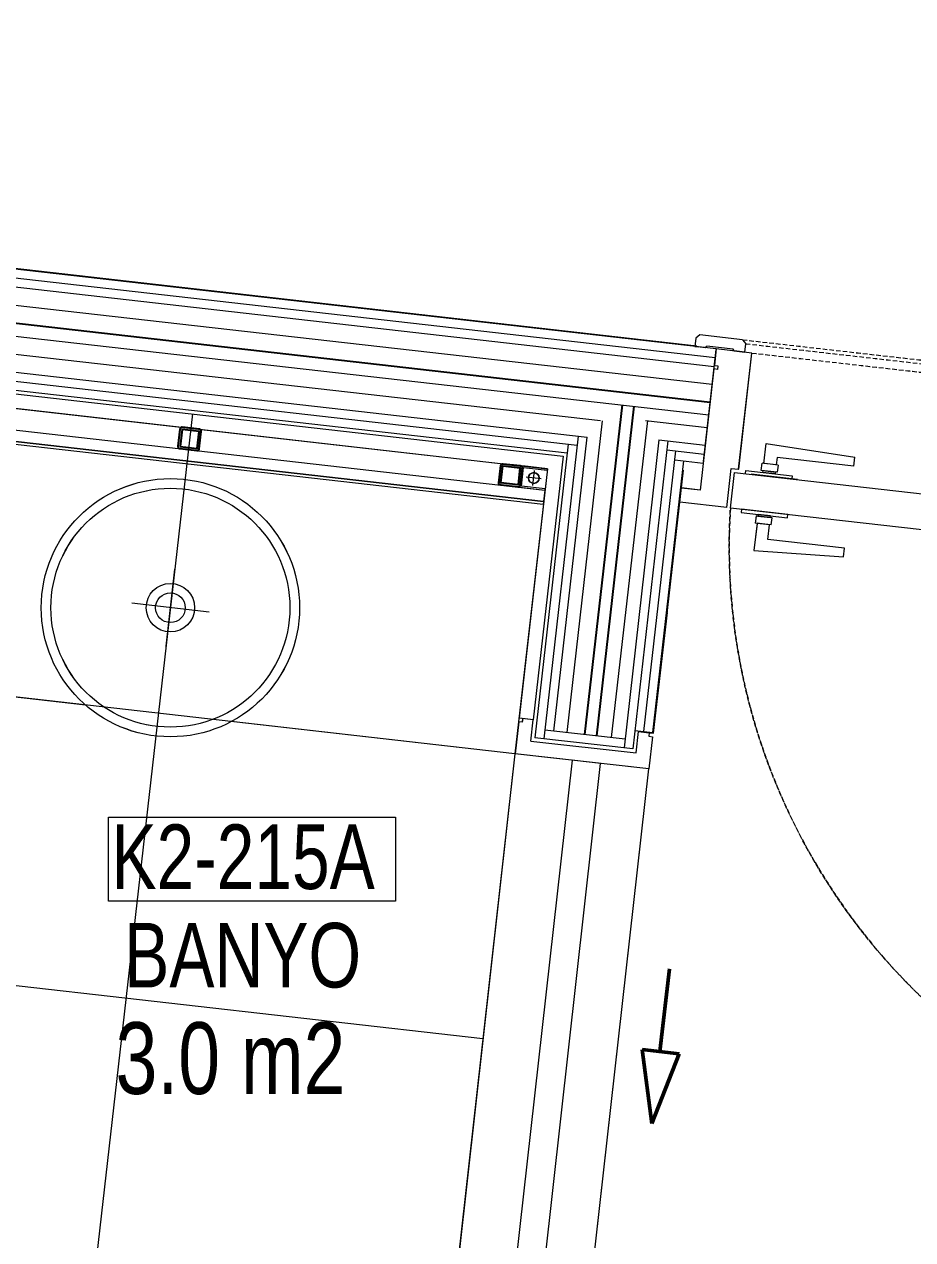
# Model space of a CAD drawing. Header units: millimetres. Extents: x 26282 to 30760, y 1404 to 4574.
# Drawn here: x 29601.8 to 29725.6, y 3844.7 to 4014.1 of the extents above; entities that cross this region are included whole.
import ezdxf

# ---------------------------------------------------------------- set-up
doc = ezdxf.new("R2010")
doc.units = ezdxf.units.MM
doc.header["$LTSCALE"] = 0.25
doc.linetypes.add('01-2BASEMENT$0$HIDDEN', pattern=[0.375, 0.25, -0.125])
doc.linetypes.add('HIDDEN', pattern=[0.375, 0.25, -0.125])
for name, color, linetype, lineweight in [('(YP-ZC) A-FURNITURE', 33, 'Continuous', 20), ('(YP-ZC) A-LW13', 148, 'Continuous', 13), ('(YP-ZC) A-SANITARY', 120, 'Continuous', 20), ('AB-DUV', 4, 'Continuous', 50), ('DOOR HANDLE (3RDF)', 17, 'Continuous', 15), ('DOOR-INT (3RDF)', 157, 'Continuous', 15), ('FLOOR_MARBLE (3RDF)', 67, 'Continuous', 13), ('FURNITURE (3RDF)', 43, 'Continuous', 20), ('GYPSIUM BOARD (3RDF)', 97, 'Continuous', 20), ('HIDDEN (3RDF)', 145, 'HIDDEN', 13), ('ID-ALCIPAN', 124, 'Continuous', 20), ('ID-HATCH', 252, 'Continuous', 18), ('LIGHTENING FIXTURE (3RDF)', 50, 'Continuous', 20), ('METAL PROFILE (3RDF)', 251, 'Continuous', 18), ('MIRROR (3RDF)', 150, 'Continuous', 9), ('STAINLESS (3RDF)', 95, 'Continuous', 15), ('TEXT-GNRL (3RDF)', 254, 'Continuous', 15), ('WALL CLADDING (3RDF)', 43, 'Continuous', 13), ('WALLPAPER (3RDF)', 63, 'Continuous', 13), ('WOOD (3RDF)', 45, 'Continuous', 15)]:
    doc.layers.add(name, color=color, linetype=linetype, lineweight=lineweight)
doc.layers.add('ID-PROFIL', color=145, linetype='Continuous')
doc.layers.add('WALL COVERING_MARBLE (3RDF)', color=246, linetype='Continuous')
doc.styles.add('M-IKI-50', font='arial.ttf', dxfattribs={"width": 0.75, "height": 10})
doc.styles.add('M-UC-50', font='arial.ttf', dxfattribs={"width": 0.75, "height": 15})
doc.linetypes.add('BATTING', pattern='A,0.0001,-0.1,[134,ltypeshp.shx,S=0.1,R=0,X=-0.1,Y=0],-0.2,[134,ltypeshp.shx,S=0.1,R=180,X=0.1,Y=0],-0.1', length=0.4001)

# ---------------------------------------------------------------- blocks, each defined once
blk = doc.blocks.new('A$C6BA37630')
for p, q in [((200, 260.2), (200, 139.8)), ((139.8, 200), (260.2, 200))]:
    blk.add_line(p, q)
for radius in [200, 185, 37.5, 23]:
    blk.add_circle((200, 200), radius)
blk = doc.blocks.new('40x40 profil')
at = {"layer": 'ID-PROFIL'}
h = blk.add_hatch(color=256, dxfattribs=at)
h.paths.add_polyline_path([(1.6, 4), (-1.6, 4, 0.414214), (-2, 3.6), (-2, 0.4, 0.414214), (-1.6, 0), (1.6, 0, 0.414214), (2, 0.4), (2, 3.6, 0.414214)])
h.paths.add_polyline_path([(1.6, 3.6), (-1.6, 3.6), (-1.6, 0.4), (1.6, 0.4)], flags=16)
blk.add_lwpolyline([(1.6, 4), (-1.6, 4, 0.414214), (-2, 3.6), (-2, 0.4, 0.414214), (-1.6, 0), (1.6, 0, 0.414214), (2, 0.4), (2, 3.6, 0.414214)], format="xyb", close=True, dxfattribs=at)
blk.add_lwpolyline([(1.6, 3.6), (-1.6, 3.6), (-1.6, 0.4), (1.6, 0.4)], close=True, dxfattribs=at)
blk = doc.blocks.new('BANYOTEZGAH-214-215')
at = {"layer": '(YP-ZC) A-FURNITURE', "elevation": 0}
blk.add_lwpolyline([(3.18, 39.78), (3.18, 0), (43.18, 0), (43.18, 100), (3.18, 100), (3.18, 60.22)], dxfattribs=at)
at = {"layer": 'LIGHTENING FIXTURE (3RDF)'}
for p, q in [((41.68, 99.32, 0), (41.68, 97.22, 0)), ((40.63, 98.27, 0), (42.73, 98.27, 0)), ((40.63, 1.73, 0), (42.73, 1.73, 0)), ((41.68, 0.68, 0), (41.68, 2.78, 0))]:
    blk.add_line(p, q, dxfattribs=at)
for centre in [(41.68, 98.27, 0), (41.68, 1.73, 0)]:
    blk.add_circle(centre, 0.75, dxfattribs=at)
at = {"layer": 'MIRROR (3RDF)', "elevation": 0}
blk.add_lwpolyline([(38.18, 0), (38.58, 0), (38.58, 100), (38.18, 100)], close=True, dxfattribs=at)
at = {"layer": 'MIRROR (3RDF)', "color": 8, "extrusion": (-3.12201e-07, 1.27097e-10, 1), "elevation": 0}
blk.add_lwpolyline([(40.38, 96.7), (42.98, 96.7), (42.98, 100), (43.18, 100), (43.18, 96.5), (40.18, 96.5), (40.18, 100), (40.38, 100)], close=True, dxfattribs=at)
at = {"layer": 'MIRROR (3RDF)', "color": 8, "extrusion": (-3.12201e-07, -1.27097e-10, 1), "elevation": 0}
blk.add_lwpolyline([(40.38, 3.3), (42.98, 3.3), (42.98, 0), (43.18, 0), (43.18, 3.5), (40.18, 3.5), (40.18, 0), (40.38, 0)], close=True, dxfattribs=at)
at = {"layer": 'WALL CLADDING (3RDF)', "elevation": 0}
blk.add_lwpolyline([(38.58, 0), (40.18, 0), (40.18, 100), (38.58, 100)], close=True, dxfattribs=at)
at = {"layer": '(YP-ZC) A-SANITARY', "extrusion": (0, 4.79947e-07, -1), "xscale": 0.0900000000000004, "yscale": 0.0900000000000004, "zscale": -0.0900000000000004, "rotation": 270}
blk.add_blockref('A$C6BA37630', (-36, 68, 0), dxfattribs=at)
at = {"layer": 'METAL PROFILE (3RDF)', "xscale": 0.7499999999863942, "yscale": 0.7499999999863942, "zscale": 0.7499999999863942, "rotation": 90}
blk.add_blockref('40x40 profil', (43.18, 95, 0), dxfattribs=at)
at = {"layer": 'METAL PROFILE (3RDF)', "extrusion": (0, 0, -1), "xscale": 0.7499999999863942, "yscale": 0.7499999999863942, "zscale": -0.7499999999863942, "rotation": 270}
for p in [(-43.18, 50, 0), (-43.18, 5, 0)]:
    blk.add_blockref('40x40 profil', p, dxfattribs=at)
blk = doc.blocks.new('KAPI-07')
at = {"color": 252}
for p, q in [((-72.48, 13.51, 0), (-78.98, 13.51, 0)), ((-71.69, 8.51, 0), (-78.19, 8.51, 0))]:
    blk.add_line(p, q, dxfattribs=at)
at = {"color": 252, "linetype": '01-2BASEMENT$0$HIDDEN', "lineweight": 0, "ltscale": 4, "elevation": 0}
blk.add_lwpolyline([(0.5, 14.5), (0.5, 95.5), (-4, 95.5), (-4, 14.5)], close=True, dxfattribs=at)
blk.add_lwpolyline([(0.5, 14.5), (0.5, 95.5), (-4, 95.5), (-4, 14.5)], close=True, dxfattribs=at)
at = {"color": 252, "linetype": 'HIDDEN', "ltscale": 10}
blk.add_arc((6.48, 9, 0), 87.13, 96.9111, 177.032, dxfattribs=at)
at = {"layer": 'DOOR HANDLE (3RDF)', "color": 252}
for p, q in [((-76.61, 15.21, 0), (-76.61, 19.01, 0)), ((-76.61, 19.01, 0), (-64.11, 18.51, 0)), ((-64.11, 17.26, 0), (-74.86, 17.26, 0)), ((-74.86, 17.26, 0), (-74.86, 15.21, 0)), ((-64.11, 18.51, 0), (-64.11, 17.26, 0)), ((-78.98, 13.51, 0), (-78.98, 13.96, 0)), ((-78.98, 13.96, 0), (-72.48, 13.96, 0)), ((-74.61, 15.21, 0), (-76.86, 15.21, 0)), ((-74.86, 15.21, 0), (-76.61, 15.21, 0)), ((-72.48, 13.96, 0), (-72.48, 13.51, 0)), ((-78.98, 8.51, 0), (-78.98, 8.06, 0)), ((-72.48, 8.06, 0), (-72.48, 8.51, 0)), ((-78.98, 8.06, 0), (-72.48, 8.06, 0)), ((-74.61, 6.81, 0), (-76.86, 6.81, 0)), ((-76.61, 6.81, 0), (-76.61, 4.01, 0)), ((-74.86, 6.81, 0), (-76.61, 6.81, 0)), ((-74.86, 5.76, 0), (-74.86, 6.81, 0)), ((-64.11, 5.76, 0), (-74.86, 5.76, 0)), ((-64.11, 5.76, 0), (-64.11, 4.51, 0)), ((-76.61, 4.01, 0), (-64.11, 4.51, 0))]:
    blk.add_line(p, q, dxfattribs=at)
at = {"layer": 'DOOR HANDLE (3RDF)', "color": 252, "elevation": 0}
for points in [[(-74.61, 15.21), (-74.61, 14.21), (-76.86, 14.21), (-76.86, 15.21)], [(-74.61, 6.81), (-74.61, 7.81), (-76.86, 7.81), (-76.86, 6.81)]]:
    blk.add_lwpolyline(points, dxfattribs=at)
for points in [[(-76.61, 13.96), (-76.61, 14.21), (-74.86, 14.21), (-74.86, 13.96)], [(-76.61, 8.06), (-76.61, 7.81), (-74.86, 7.81), (-74.86, 8.06)]]:
    blk.add_lwpolyline(points, close=True, dxfattribs=at)
at = {"layer": 'GYPSIUM BOARD (3RDF)', "ltscale": 0.25, "elevation": 0}
for points in [[(-85, 7.51), (-85, -8.2)], [(5, 7.51), (5, -8.3)]]:
    blk.add_lwpolyline(points, dxfattribs=at)
at = {"layer": 'HIDDEN (3RDF)', "ltscale": 10, "elevation": 0}
for points in [[(-80, -8.3), (0, -8.3)], [(-81.5, -9.99), (1.5, -9.99)], [(-81, -9.49), (1, -9.49)]]:
    blk.add_lwpolyline(points, dxfattribs=at)
at = {"layer": 'STAINLESS (3RDF)'}
for p, q in [((-0.11, 14.2, 0), (-0.11, 13.51, 0)), ((0.75, 14.2, 0), (0.75, 13.51, 0))]:
    blk.add_line(p, q, dxfattribs=at)
for radius in [0.47, 0.38]:
    blk.add_circle((0.32, 14.87, 0), radius, dxfattribs=at)
at = {"layer": 'WOOD (3RDF)'}
for p, q in [((-81.03, 13.51, 0), (-87.64, 13.51, 0)), ((-81.03, 13.51), (-81.03, 8.01)), ((-25.15, 13.51, 0), (-80.53, 13.51, 0)), ((-80.53, 13.51, 0), (-80.53, 8.51, 0)), ((0.5, 13.51, 0), (-24.15, 13.51, 0)), ((0.5, 8.51, 0), (0.5, 13.51, 0)), ((62.88, 13.39, 4.54), (62.88, 11.39, 4.54)), ((-85, 11.51, 0), (-87.64, 11.51, 0)), ((-85, -5.49), (-85, 11.51)), ((1, 11.51), (62.88, 11.39, 2.27)), ((5, -5.19), (5, 11.51)), ((-80.53, 8.51, 0), (0.5, 8.51, 0)), ((-81.03, 8.01), (-80, 8.01)), ((-80, 8.01), (-80, -8.3)), ((1, 8.01), (0, 8.01)), ((0, 8.01), (0, -8.3)), ((-84.5, -5.49), (-85, -5.49)), ((-85, -8.3), (-85, -5.99)), ((-85, -5.99), (-84.5, -5.99)), ((-84.5, -5.99), (-84.5, -5.49)), ((4.5, -5.69), (4.5, -5.19)), ((4.5, -5.19), (5, -5.19)), ((5, -5.69), (4.5, -5.69)), ((5, -8.3), (5, -5.69)), ((-80, -8.3), (-85, -8.3)), ((0, -8.3), (0, -8.3)), ((0, -8.3), (5, -8.3))]:
    blk.add_line(p, q, dxfattribs=at)
at = {"layer": 'WOOD (3RDF)', "ltscale": 0.01}
blk.add_line((1, 8.01, 0), (0.5, 8.01, 0), dxfattribs=at)
at = {"layer": 'WOOD (3RDF)', "ltscale": 0.25}
for p, q in [((-88, -8.3), (-88, -8.3)), ((-88, -8.3), (-87.5, -8.3)), ((-86.5, -8.3), (-88, -8.3)), ((-88, -9.49), (-88, -8.3)), ((-86.5, -8.3), (-86.36, -8.55)), ((-82.5, -8.3), (-82.64, -8.55)), ((-81, -8.3), (-82.5, -8.3)), ((-81, -8.3), (-81, -9.49)), ((1, -8.3), (2.5, -8.3)), ((1, -8.3), (1, -9.49)), ((2.5, -8.3), (2.64, -8.55)), ((6.5, -8.3), (6.36, -8.55)), ((6.5, -8.3), (8, -8.3)), ((8, -8.3), (7.5, -8.3)), ((8, -8.3), (8, -8.3)), ((8, -9.49), (8, -8.3)), ((-87.5, -9.99), (-88, -9.49)), ((-81.5, -9.99), (-87.5, -9.99)), ((-82.64, -8.55), (-86.36, -8.55)), ((-81.5, -9.99), (-81, -9.49)), ((1.5, -9.99), (1, -9.49)), ((1.5, -9.99), (7.5, -9.99)), ((2.64, -8.55), (6.36, -8.55)), ((7.5, -9.99), (8, -9.49))]:
    blk.add_line(p, q, dxfattribs=at)
at = {"layer": 'WOOD (3RDF)', "ltscale": 0.25, "elevation": 0}
for points in [[(-25.15, 13.51), (-25.15, 12.51), (-24.15, 12.51), (-24.15, 13.51)], [(-82.5, -8.3), (-81, -8.3)], [(2.5, -8.3), (1, -8.3)]]:
    blk.add_lwpolyline(points, dxfattribs=at)
at = {"layer": 'WOOD (3RDF)', "elevation": 0}
blk.add_lwpolyline([(1, 8.01), (1, 13.51), (62.88, 13.39)], dxfattribs=at)
blk = doc.blocks.new('A$C52024FE6')
blk.add_line((11.6, -2.7, 0), (11.6, 2.48, 0))
at = {"elevation": 0}
blk.add_lwpolyline([(21.7, 0), (11.6, 2.48)], dxfattribs=at)
for points in [[(0, 0), (11.6, 0)], [(0, 0), (11.6, 0)], [(21.7, 0), (11.6, -2.7)]]:
    blk.add_lwpolyline(points)
blk = doc.blocks.new('A$C187D15ED')
at = {"layer": '(YP-ZC) A-LW13', "ltscale": 0.25}
blk.add_line((9936.1, 3776.28, 0), (10126.76, 3754.61, 0), dxfattribs=at)
at = {"layer": 'DOOR-INT (3RDF)', "ltscale": 0.25}
blk.add_lwpolyline([(10107.73, 3706.48), (10098.83, 3626.97), (10102.81, 3626.52), (10111.7, 3706.03)], close=True, dxfattribs=at)
at = {"layer": 'FLOOR_MARBLE (3RDF)', "elevation": 0}
for points in [[(10054.82, 3754.74), (10041.05, 3633.53)], [(10099.76, 3707.36), (9939.39, 3725.6)]]:
    blk.add_lwpolyline(points, dxfattribs=at)
at = {"layer": 'FLOOR_MARBLE (3RDF)'}
for points in [[(10090.78, 3627), (10099.78, 3707.37)], [(10090.79, 3627), (10099.78, 3707.37)], [(10109.42, 3624.9), (10118.41, 3705.28)], [(10095.3, 3667.62), (9934.93, 3685.86)]]:
    blk.add_lwpolyline(points, dxfattribs=at)
at = {"layer": 'ID-ALCIPAN', "ltscale": 0.25}
for p, q in [((10127.81, 3763.8, 0), (9729.56, 3809.06, 0)), ((10127.67, 3762.56, 0), (9729.42, 3807.82, 0)), ((10127.53, 3761.32, 0), (9729.28, 3806.58, 0)), ((9939.51, 3770.86, 0), (10109.81, 3751.51, 0)), ((9939.36, 3769.62, 0), (10108.43, 3750.41, 0)), ((9940.47, 3768.23, 0), (10107.05, 3749.3, 0)), ((10108.57, 3751.65, 0), (10103.78, 3709.44)), ((10105.16, 3710.54), (10109.81, 3751.51, 0)), ((10107.19, 3750.55, 0), (10102.54, 3709.58)), ((10119.83, 3751.11, 0), (10114.96, 3708.18)), ((10121.07, 3750.97, 0), (10116.21, 3708.04)), ((10117.74, 3710.49), (10122.17, 3749.59, 0)), ((10119.83, 3751.11, 0), (10126.28, 3750.38, 0)), ((10120.93, 3749.73, 0), (10126.14, 3749.14, 0)), ((10118.98, 3710.35), (10123.28, 3748.21, 0)), ((10122.03, 3748.35, 0), (10126, 3747.9, 0)), ((10115.1, 3709.42), (10103.92, 3710.68)), ((10116.49, 3710.63), (10118.98, 3710.35)), ((10116.2, 3708.04), (10102.54, 3709.58))]:
    blk.add_line(p, q, dxfattribs=at)
at = {"layer": 'ID-HATCH', "linetype": 'BATTING', "lineweight": 0, "ltscale": 4.5}
for p, q in [((10127.24, 3758.83, 0), (9728.99, 3804.09, 0)), ((9937.8, 3773.57, 0), (10111.67, 3753.81, 0)), ((10111.93, 3753.8, 0), (10106.97, 3710.34)), ((10118.22, 3753.84, 0), (10113.18, 3709.64)), ((10117.96, 3753.84, 0), (10126.56, 3752.86, 0))]:
    blk.add_line(p, q, dxfattribs=at)
at = {"layer": 'ID-PROFIL'}
for p, q in [((10126.96, 3756.35, 0), (9728.71, 3801.61, 0)), ((10114.69, 3756, 0), (10109.46, 3710.06)), ((10116.33, 3755.81, 0), (10111.13, 3709.87))]:
    blk.add_line(p, q, dxfattribs=at)
at = {"layer": 'TEXT-GNRL (3RDF)', "linetype": 'Continuous'}
blk.add_lwpolyline([(10043.13, 3698.54), (10083.11, 3698.54), (10083.11, 3686.82), (10043.13, 3686.82)], close=True, dxfattribs=at)
at = {"layer": 'WALL COVERING_MARBLE (3RDF)', "lineweight": 0}
for p, q in [((9942.15, 3767.54, 0), (10106.5, 3748.86, 0)), ((9943.91, 3765.33, 0), (10104.27, 3747.1, 0)), ((10106.5, 3748.86, 0), (10102.32, 3712.12)), ((10104.29, 3747.1, 0), (10100.34, 3712.34))]:
    blk.add_line(p, q, dxfattribs=at)
at = {"layer": 'WALL COVERING_MARBLE (3RDF)', "lineweight": 0, "elevation": 0}
blk.add_lwpolyline([(10102.32, 3712.12), (10100.33, 3712.34)], dxfattribs=at)
at = {"layer": 'WALLPAPER (3RDF)'}
for p, q in [((10125.1, 3764.21, 0), (9732.55, 3808.82, 0)), ((10119.07, 3710.23), (10123.23, 3746.91, 0)), ((10119.07, 3710.24), (10121, 3727.07, 0)), ((10118.47, 3710.3), (10119.07, 3710.24))]:
    blk.add_line(p, q, dxfattribs=at)
at = {"layer": 'WOOD (3RDF)'}
for p, q in [((10100.83, 3712.28), (10100.77, 3711.79)), ((10100.84, 3712.28), (10100.78, 3711.79)), ((10102.32, 3712.12), (10100.83, 3712.28)), ((10100.29, 3711.84), (10099.78, 3707.37)), ((10100.28, 3711.84), (10099.78, 3707.37)), ((10100.77, 3711.79), (10100.28, 3711.84)), ((10100.78, 3711.79), (10100.29, 3711.84)), ((10101.99, 3709.14), (10102.32, 3712.12)), ((10101.99, 3709.14), (10116.64, 3707.49)), ((10116.64, 3707.49), (10116.98, 3710.47)), ((10116.98, 3710.47), (10118.47, 3710.3)), ((10118.47, 3710.3), (10118.41, 3709.81)), ((10118.41, 3709.81), (10118.91, 3709.75)), ((10118.91, 3709.75), (10118.41, 3705.28)), ((10118.41, 3705.28), (10099.78, 3707.37))]:
    blk.add_line(p, q, dxfattribs=at)
at = {"layer": 'WOOD (3RDF)', "ltscale": 0.2, "elevation": 0}
blk.add_lwpolyline([(10099.76, 3707.36), (10090.89, 3627.86), (10109.51, 3625.75), (10118.41, 3705.28)], close=True, dxfattribs=at)
at = {"xscale": -1, "rotation": 83.51380151466229}
blk.add_blockref('A$C52024FE6', (10121.28, 3677.39, -169.07), dxfattribs=at)
at = {"layer": 'DOOR-INT (3RDF)', "xscale": -1, "rotation": 173.5138015173174}
blk.add_blockref('KAPI-07', (10211.33, 3745.95, 0), dxfattribs=at)
at = {"layer": 'FURNITURE (3RDF)', "xscale": -0.9999999999999994, "rotation": 263.5167870217372}
blk.add_blockref('BANYOTEZGAH-214-215', (10000.04, 3715.49, 0), dxfattribs=at)
at = {"layer": 'TEXT-GNRL (3RDF)', "linetype": 'Continuous', "width": 0.75}
for s, height, style, p in [('K2-215A', 9, 'M-UC-50', (10043.54, 3688.51)), ('BANYO', 9, 'M-UC-50', (10045.32, 3674.79)), ('3.0 m2', 10, 'M-IKI-50', (10044.11, 3659.94))]:
    blk.add_text(s, height=height, dxfattribs=dict(at, style=style)).set_placement(p)

msp = doc.modelspace()

# ---------------------------------------------------------------- block references
at = {"layer": 'AB-DUV', "ltscale": 100}
msp.add_blockref('A$C187D15ED', (19570.424, 205.028, 5.126), dxfattribs=at)

# ---------------------------------------------------------------- next in the draw order: hatches: boundary and pattern name
at = {"layer": 'ID-PROFIL'}
h = msp.add_hatch(color=256, dxfattribs=at)
h.paths.add_polyline_path([(29623.49, 3954.932), (29625.874, 3954.661, 0.4142136), (29626.206, 3954.925), (29626.477, 3957.31, 0.4142136), (29626.213, 3957.642), (29623.828, 3957.913, 0.4142136), (29623.496, 3957.649), (29623.225, 3955.264, 0.4142136)])
h.paths.add_polyline_path([(29623.523, 3955.23), (29625.908, 3954.959), (29626.179, 3957.344), (29623.794, 3957.615)], flags=16)
h = msp.add_hatch(color=256, dxfattribs=at)
h.paths.add_polyline_path([(29670.588, 3949.577), (29668.203, 3949.848, -0.4142136), (29667.939, 3950.18), (29668.21, 3952.565, -0.4142136), (29668.542, 3952.829), (29670.927, 3952.558, -0.4142136), (29671.191, 3952.226), (29670.92, 3949.841, -0.4142136)])
h.paths.add_polyline_path([(29670.622, 3949.875), (29668.237, 3950.146), (29668.508, 3952.531), (29670.893, 3952.26)], flags=16)

# ---------------------------------------------------------------- next in the draw order: linework, layer by layer
at = {"layer": '(YP-ZC) A-FURNITURE', "elevation": 5.126}
msp.add_lwpolyline([(29610.354, 3919.185), (29570.825, 3923.677), (29575.342, 3963.422), (29674.702, 3952.13), (29670.186, 3912.386), (29630.656, 3916.878)], dxfattribs=at)
at = {"layer": '(YP-ZC) A-SANITARY', "extrusion": (-4.76877e-07, 5.41918e-08, 1)}
for p, q in [((29621.567, 3927.371, 5.126), (29622.791, 3938.142, 5.126)), ((29627.564, 3932.145, 5.126), (29616.793, 3933.369, 5.126))]:
    msp.add_line(p, q, dxfattribs=at)
for radius in [18, 16.65, 3.375, 2.07]:
    msp.add_circle((29622.179, 3932.757, 5.112), radius, dxfattribs=at)
at = {"layer": 'AB-DUV'}
msp.add_line((29693.068, 3870.586, -163.94), (29687.923, 3871.17, -163.94), dxfattribs=at)
at = {"layer": 'AB-DUV', "elevation": -163.94}
for points in [[(29691.7, 3882.414), (29690.389, 3870.89)], [(29691.7, 3882.414), (29690.389, 3870.89)], [(29689.249, 3860.856), (29687.923, 3871.17)], [(29689.249, 3860.856), (29693.068, 3870.586)]]:
    msp.add_lwpolyline(points, dxfattribs=at)
at = {"layer": 'DOOR HANDLE (3RDF)', "color": 252}
for p, q in [((29704.864, 3952.87, 5.126), (29705.18, 3955.652, 5.126)), ((29705.18, 3955.652, 5.126), (29717.544, 3953.743, 5.126)), ((29706.851, 3952.644, 5.126), (29704.615, 3952.898, 5.126)), ((29706.603, 3952.672, 5.126), (29704.864, 3952.87, 5.126)), ((29706.721, 3953.716, 5.126), (29706.603, 3952.672, 5.126)), ((29717.402, 3952.501, 5.126), (29706.721, 3953.716, 5.126)), ((29717.402, 3952.501, 5.126), (29717.544, 3953.743, 5.126)), ((29702.312, 3951.449, 5.126), (29702.363, 3951.896, 5.126)), ((29702.363, 3951.896, 5.126), (29708.821, 3951.162, 5.126)), ((29708.821, 3951.162, 5.126), (29708.77, 3950.715, 5.126)), ((29701.747, 3946.481, 5.126), (29701.696, 3946.034, 5.126)), ((29701.696, 3946.034, 5.126), (29708.155, 3945.3, 5.126)), ((29703.915, 3944.524, 5.126), (29703.486, 3940.748, 5.126)), ((29705.902, 3944.298, 5.126), (29703.666, 3944.552, 5.126)), ((29705.654, 3944.326, 5.126), (29703.915, 3944.524, 5.126)), ((29708.155, 3945.3, 5.126), (29708.206, 3945.747, 5.126)), ((29705.422, 3942.289, 5.126), (29705.654, 3944.326, 5.126)), ((29716.103, 3941.075, 5.126), (29705.422, 3942.289, 5.126)), ((29715.962, 3939.833, 5.126), (29716.103, 3941.075, 5.126)), ((29703.486, 3940.748, 5.126), (29715.962, 3939.833, 5.126))]:
    msp.add_line(p, q, dxfattribs=at)
at = {"layer": 'DOOR HANDLE (3RDF)', "color": 252, "elevation": 5.126}
for points in [[(29706.851, 3952.644), (29706.738, 3951.651), (29704.502, 3951.905), (29704.615, 3952.898)], [(29705.902, 3944.298), (29706.015, 3945.292), (29703.779, 3945.546), (29703.666, 3944.552)]]:
    msp.add_lwpolyline(points, dxfattribs=at)
for points in [[(29704.723, 3951.628), (29704.751, 3951.877), (29706.49, 3951.679), (29706.461, 3951.43)], [(29704.056, 3945.766), (29704.028, 3945.517), (29705.767, 3945.32), (29705.795, 3945.568)]]:
    msp.add_lwpolyline(points, close=True, dxfattribs=at)
at = {"layer": 'DOOR-INT (3RDF)', "color": 252}
for p, q in [((29709.561, 3950.625, 5.126), (29703.103, 3951.359, 5.126)), ((29708.206, 3945.747, 5.126), (29701.747, 3946.481, 5.126))]:
    msp.add_line(p, q, dxfattribs=at)
at = {"layer": 'DOOR-INT (3RDF)', "color": 252, "linetype": 'HIDDEN', "ltscale": 10}
msp.add_arc((29787.177, 3941.309, 5.126), 87.135, 176.48181, 256.60272, dxfattribs=at)
at = {"layer": 'GYPSIUM BOARD (3RDF)', "ltscale": 0.25, "elevation": 5.126}
msp.add_lwpolyline([(29696.448, 3953.122), (29698.222, 3968.731)], dxfattribs=at)
at = {"layer": 'HIDDEN (3RDF)', "ltscale": 10, "elevation": 5.126}
for points in [[(29701.902, 3970.114), (29784.371, 3960.738)], [(29702.342, 3969.56), (29783.817, 3960.297)], [(29703.2, 3968.265), (29782.688, 3959.228)]]:
    msp.add_lwpolyline(points, dxfattribs=at)
at = {"layer": 'ID-PROFIL', "elevation": 5.126}
for points in [[(29623.49, 3954.932), (29625.874, 3954.661, 0.4142136), (29626.206, 3954.925), (29626.477, 3957.31, 0.4142136), (29626.213, 3957.642), (29623.828, 3957.913, 0.4142136), (29623.496, 3957.649), (29623.225, 3955.264, 0.4142136)], [(29670.588, 3949.577), (29668.203, 3949.848, -0.4142136), (29667.939, 3950.18), (29668.21, 3952.565, -0.4142136), (29668.542, 3952.829), (29670.927, 3952.558, -0.4142136), (29671.191, 3952.226), (29670.92, 3949.841, -0.4142136)]]:
    msp.add_lwpolyline(points, format="xyb", close=True, dxfattribs=at)
for points in [[(29623.523, 3955.23), (29625.908, 3954.959), (29626.179, 3957.344), (29623.794, 3957.615)], [(29670.622, 3949.875), (29668.237, 3950.146), (29668.508, 3952.531), (29670.893, 3952.26)]]:
    msp.add_lwpolyline(points, close=True, dxfattribs=at)
at = {"layer": 'LIGHTENING FIXTURE (3RDF)'}
for p, q in [((29672.695, 3949.791, 5.126), (29672.931, 3951.878, 5.126)), ((29673.857, 3950.717, 5.126), (29671.77, 3950.953, 5.126))]:
    msp.add_line(p, q, dxfattribs=at)
msp.add_circle((29672.813, 3950.835, 5.126), 0.75, dxfattribs=at)
at = {"layer": 'MIRROR (3RDF)', "elevation": 5.126}
msp.add_lwpolyline([(29574.777, 3958.454), (29574.822, 3958.851), (29674.183, 3947.56), (29674.137, 3947.162)], close=True, dxfattribs=at)
at = {"layer": 'MIRROR (3RDF)', "color": 8, "extrusion": (-3.51249e-08, -3.10218e-07, 1), "elevation": 5.124}
msp.add_lwpolyline([(29671.107, 3949.72), (29671.399, 3952.303), (29674.679, 3951.932), (29674.702, 3952.13), (29671.223, 3952.524), (29670.886, 3949.543), (29674.363, 3949.15), (29674.386, 3949.348)], close=True, dxfattribs=at)
at = {"layer": 'WALL CLADDING (3RDF)', "elevation": 5.126}
msp.add_lwpolyline([(29574.822, 3958.851), (29575.003, 3960.441), (29674.363, 3949.15), (29674.183, 3947.56)], close=True, dxfattribs=at)
at = {"layer": 'WOOD (3RDF)', "ltscale": 0.25}
for p, q in [((29695.387, 3970.351, 5.126), (29695.253, 3969.169, 5.126)), ((29695.94, 3970.791, 5.126), (29695.387, 3970.351, 5.126)), ((29701.902, 3970.114, 5.126), (29695.94, 3970.791, 5.126)), ((29701.902, 3970.114, 5.126), (29702.342, 3969.56, 5.126)), ((29695.253, 3969.169, 5.126), (29695.253, 3969.169, 5.126)), ((29695.253, 3969.169, 5.126), (29695.749, 3969.112, 5.126)), ((29696.743, 3968.999, 5.126), (29695.253, 3969.169, 5.126)), ((29696.743, 3968.999, 5.126), (29696.915, 3969.232, 5.126)), ((29700.602, 3968.812, 5.126), (29696.915, 3969.232, 5.126)), ((29700.717, 3968.548, 5.126), (29700.602, 3968.812, 5.126)), ((29702.208, 3968.378, 5.126), (29700.717, 3968.548, 5.126)), ((29702.208, 3968.378, 5.126), (29702.342, 3969.56, 5.126))]:
    msp.add_line(p, q, dxfattribs=at)
at = {"layer": 'WOOD (3RDF)'}
for p, q in [((29698.233, 3968.83, 5.126), (29697.973, 3966.536, 5.126)), ((29703.202, 3968.265, 5.126), (29698.233, 3968.83, 5.126)), ((29701.357, 3952.061, 5.126), (29703.2, 3968.265, 5.126)), ((29697.973, 3966.536, 5.126), (29698.469, 3966.48, 5.126)), ((29698.469, 3966.48, 5.126), (29698.413, 3965.983, 5.126)), ((29697.916, 3966.039, 5.126), (29695.993, 3949.148, 5.126)), ((29698.413, 3965.983, 5.126), (29697.916, 3966.039, 5.126)), ((29699.71, 3946.713, 5.126), (29700.332, 3952.178, 5.126)), ((29700.207, 3946.656, 5.126), (29700.772, 3951.624, 5.126)), ((29700.332, 3952.178, 5.126), (29701.357, 3952.061, 5.126)), ((29700.772, 3951.624, 5.126), (29781.286, 3942.471, 5.126)), ((29695.993, 3949.148, 5.126), (29693.375, 3949.446, 5.126)), ((29699.71, 3946.713, 5.126), (29693.149, 3947.458, 5.126)), ((29755.237, 3940.4, 5.126), (29700.207, 3946.656, 5.126))]:
    msp.add_line(p, q, dxfattribs=at)
at = {"layer": 'WOOD (3RDF)', "ltscale": 0.25, "elevation": 5.126}
msp.add_lwpolyline([(29700.717, 3968.548), (29702.208, 3968.378)], dxfattribs=at)

doc.saveas('drawing.dxf')
